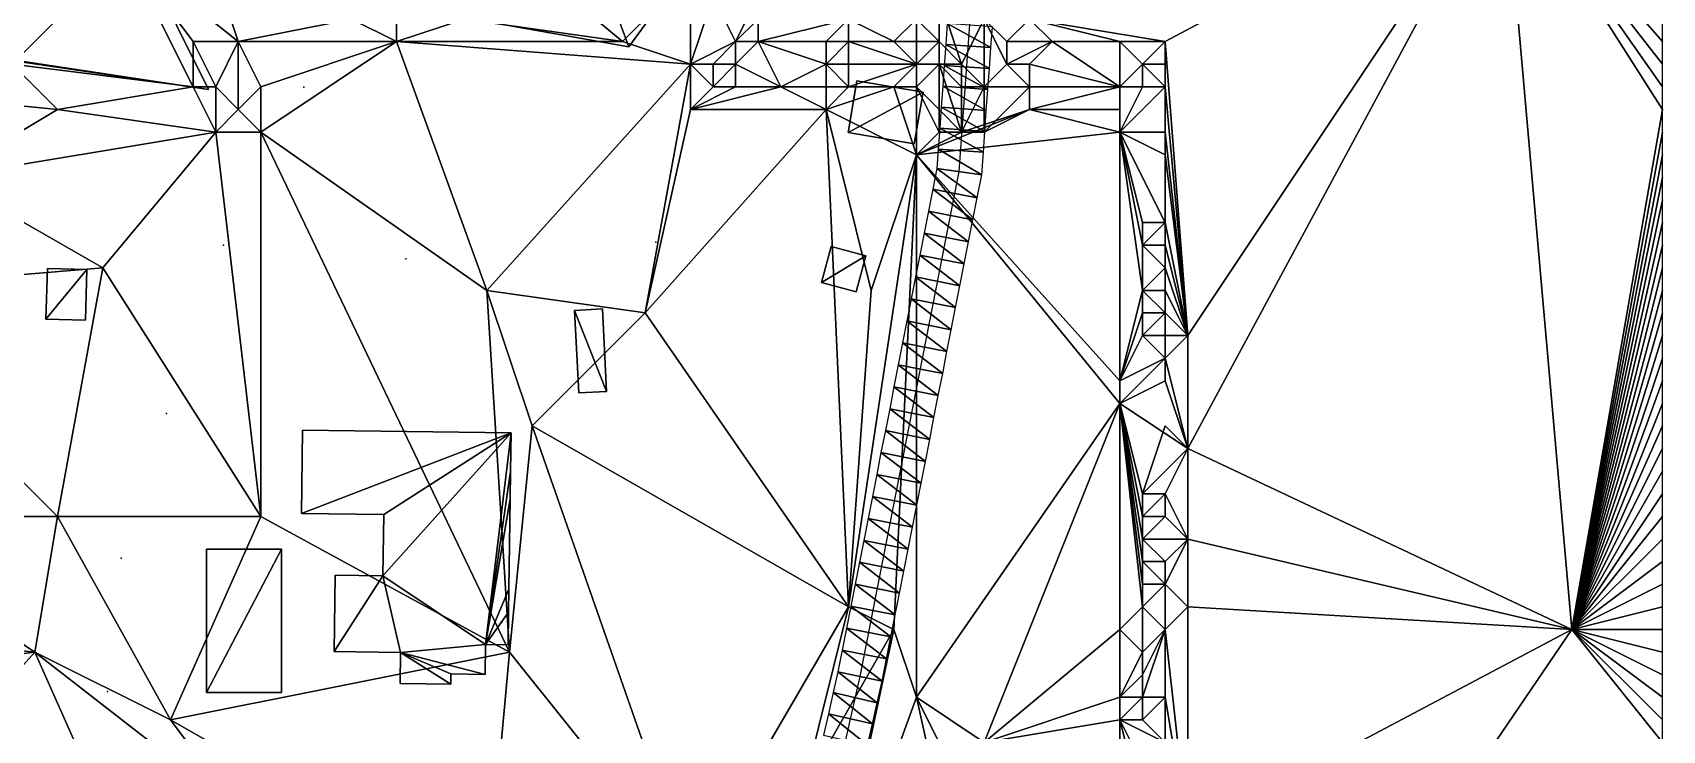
# Model space of a CAD drawing. Header units: metres. Extents: x -1103 to 901, y -902 to 905.
# Drawn here: x 755.8 to 900, y 199.1 to 260.8 of the extents above; entities that cross this region are included whole.
import ezdxf

# ---------------------------------------------------------------- set-up
doc = ezdxf.new("R2010")
doc.units = ezdxf.units.M
for name, color, linetype in [('OSM_BUILDING_FOOTPRINTS', 7, 'CONTINUOUS'), ('OSM_BUILDING_ROOFS', 1, 'CONTINUOUS'), ('OSM_BUILDING_WALLS', 8, 'CONTINUOUS'), ('OSM_ROAD_AXES', 2, 'CONTINUOUS'), ('OSM_ROAD_SURFACE', 9, 'CONTINUOUS'), ('OSM_TERRAIN', 3, 'CONTINUOUS'), ('OSM_TREES', 3, 'CONTINUOUS')]:
    doc.layers.add(name, color=color, linetype=linetype)

msp = doc.modelspace()

# ---------------------------------------------------------------- linework, layer by layer
at = {"layer": 'OSM_BUILDING_FOOTPRINTS'}
for points in [[(689.71, 278.76, 11.27), (694.37, 278.17, 11.27), (694.85, 281.05, 11.27), (753.85, 272.21, 11.27), (755.45, 268.64, 11.27), (765.77, 267.06, 11.27), (771.35, 255.78, 11.27), (728.49, 262.07, 11.27), (728.38, 261.45, 11.27), (715.5, 263.28, 11.27), (715.62, 264.22, 11.27), (694.44, 267.58, 11.27), (689.71, 278.76, 11.27)], [(796.36, 268.02, 11.02), (805.83, 266.87, 11.02), (808.19, 271.65, 11.02), (815.37, 268.88, 11.02), (808.56, 259.53, 11.02), (793.75, 262.16, 11.02), (796.36, 268.02, 11.02)], [(828.73, 256.53, 10.71), (834.58, 255.53, 10.71), (833.8, 250.97, 10.71), (827.95, 251.96, 10.71), (828.73, 256.53, 10.71)], [(826.45, 241.88, 11.46), (829.53, 241.06, 11.46), (828.68, 237.87, 11.46), (825.61, 238.68, 11.46), (826.45, 241.88, 11.46)], [(757.11, 239.92, 13.85), (760.59, 239.83, 13.85), (760.47, 235.36, 13.85), (756.98, 235.45, 13.85), (757.11, 239.92, 13.85)], [(804.12, 228.93, 12.39), (803.73, 236.22, 12.39), (806.21, 236.36, 12.39), (806.59, 229.06, 12.39), (804.12, 228.93, 12.39)], [(779.68, 225.63, 12.98), (798.13, 225.38, 12.98), (798.08, 221.96, 12.98), (798.05, 219.56, 12.98), (797.94, 211.55, 12.98), (797.9, 209.54, 12.98), (797.87, 206.64, 12.98), (795.88, 206.66, 12.98), (795.85, 204.02, 12.98), (792.81, 204.06, 12.98), (792.8, 203.15, 12.98), (788.32, 203.21, 12.98), (788.35, 205.97, 12.98), (782.47, 206.06, 12.98), (782.56, 212.81, 12.98), (786.78, 212.75, 12.98), (786.86, 218.17, 12.98), (779.58, 218.27, 12.98), (779.68, 225.63, 12.98)], [(771.19, 215.1, 13.03), (777.83, 215.1, 13.03), (777.83, 202.41, 13.03), (771.19, 202.41, 13.03), (771.19, 215.1, 13.03)]]:
    msp.add_polyline3d(points, close=True, dxfattribs=at)
at = {"layer": 'OSM_BUILDING_ROOFS'}
for points in [[(805.83, 266.87, 21.02), (808.56, 259.53, 21.02), (815.37, 268.88, 21.02)], [(715.62, 264.22, 21.27), (771.35, 255.78, 21.27), (765.77, 267.06, 21.27)], [(805.83, 266.87, 21.02), (793.75, 262.16, 21.02), (808.56, 259.53, 21.02)], [(715.62, 264.22, 21.27), (728.49, 262.07, 21.27), (771.35, 255.78, 21.27)], [(834.58, 255.53, 20.71), (828.73, 256.53, 20.71), (827.95, 251.96, 20.71)], [(834.58, 255.53, 20.71), (827.95, 251.96, 20.71), (833.8, 250.97, 20.71)], [(829.53, 241.06, 21.46), (826.45, 241.88, 21.46), (825.61, 238.68, 21.46)], [(829.53, 241.06, 21.46), (825.61, 238.68, 21.46), (828.68, 237.87, 21.46)], [(760.59, 239.83, 23.85), (757.11, 239.92, 23.85), (756.98, 235.45, 23.85)], [(760.59, 239.83, 23.85), (756.98, 235.45, 23.85), (760.47, 235.36, 23.85)], [(803.73, 236.22, 22.39), (806.59, 229.06, 22.39), (806.21, 236.36, 22.39)], [(803.73, 236.22, 22.39), (804.12, 228.93, 22.39), (806.59, 229.06, 22.39)], [(798.13, 225.38, 22.98), (779.68, 225.63, 22.98), (779.58, 218.27, 22.98)], [(798.13, 225.38, 22.98), (779.58, 218.27, 22.98), (786.86, 218.17, 22.98)], [(798.13, 225.38, 22.98), (786.86, 218.17, 22.98), (786.78, 212.75, 22.98)], [(795.88, 206.66, 22.98), (798.13, 225.38, 22.98), (786.78, 212.75, 22.98)], [(795.88, 206.66, 22.98), (798.08, 221.96, 22.98), (798.13, 225.38, 22.98)], [(795.88, 206.66, 22.98), (798.05, 219.56, 22.98), (798.08, 221.96, 22.98)], [(795.88, 206.66, 22.98), (797.94, 211.55, 22.98), (798.05, 219.56, 22.98)], [(777.83, 215.1, 23.02), (771.19, 215.1, 23.02), (771.19, 202.41, 23.02)], [(777.83, 215.1, 23.02), (771.19, 202.41, 23.02), (777.83, 202.41, 23.02)], [(786.78, 212.75, 22.98), (782.56, 212.81, 22.98), (782.47, 206.06, 22.98)], [(786.78, 212.75, 22.98), (782.47, 206.06, 22.98), (788.35, 205.97, 22.98)], [(795.88, 206.66, 22.98), (786.78, 212.75, 22.98), (788.35, 205.97, 22.98)], [(795.88, 206.66, 22.98), (797.9, 209.54, 22.98), (797.94, 211.55, 22.98)], [(795.88, 206.66, 22.98), (797.87, 206.64, 22.98), (797.9, 209.54, 22.98)], [(788.35, 205.97, 22.98), (795.85, 204.02, 22.98), (795.88, 206.66, 22.98)], [(788.35, 205.97, 22.98), (788.32, 203.21, 22.98), (792.8, 203.15, 22.98)], [(788.35, 205.97, 22.98), (792.8, 203.15, 22.98), (792.81, 204.06, 22.98)], [(788.35, 205.97, 22.98), (792.81, 204.06, 22.98), (795.85, 204.02, 22.98)]]:
    msp.add_3dface(points, dxfattribs=at)
at = {"layer": 'OSM_BUILDING_WALLS'}
for points in [[(808.56, 259.53, 11.02), (815.37, 268.88, 11.02), (815.37, 268.88, 21.02)], [(808.56, 259.53, 11.02), (815.37, 268.88, 21.02), (808.56, 259.53, 21.02)], [(771.35, 255.78, 11.27), (765.77, 267.06, 11.27), (765.77, 267.06, 21.27)], [(771.35, 255.78, 11.27), (765.77, 267.06, 21.27), (771.35, 255.78, 21.27)], [(728.49, 262.07, 11.27), (771.35, 255.78, 11.27), (771.35, 255.78, 21.27)], [(728.49, 262.07, 11.27), (771.35, 255.78, 21.27), (728.49, 262.07, 21.27)], [(793.75, 262.16, 11.02), (808.56, 259.53, 11.02), (808.56, 259.53, 21.02)], [(793.75, 262.16, 11.02), (808.56, 259.53, 21.02), (793.75, 262.16, 21.02)], [(828.73, 256.53, 10.71), (827.95, 251.96, 10.71), (827.95, 251.96, 20.71)], [(828.73, 256.53, 10.71), (827.95, 251.96, 20.71), (828.73, 256.53, 20.71)], [(834.58, 255.53, 10.71), (828.73, 256.53, 10.71), (828.73, 256.53, 20.71)], [(834.58, 255.53, 10.71), (828.73, 256.53, 20.71), (834.58, 255.53, 20.71)], [(833.8, 250.97, 10.71), (834.58, 255.53, 10.71), (834.58, 255.53, 20.71)], [(833.8, 250.97, 10.71), (834.58, 255.53, 20.71), (833.8, 250.97, 20.71)], [(827.95, 251.96, 10.71), (833.8, 250.97, 10.71), (833.8, 250.97, 20.71)], [(827.95, 251.96, 10.71), (833.8, 250.97, 20.71), (827.95, 251.96, 20.71)], [(826.45, 241.88, 11.46), (825.61, 238.68, 11.46), (825.61, 238.68, 21.46)], [(826.45, 241.88, 11.46), (825.61, 238.68, 21.46), (826.45, 241.88, 21.46)], [(829.53, 241.06, 11.46), (826.45, 241.88, 11.46), (826.45, 241.88, 21.46)], [(829.53, 241.06, 11.46), (826.45, 241.88, 21.46), (829.53, 241.06, 21.46)], [(828.68, 237.87, 11.46), (829.53, 241.06, 11.46), (829.53, 241.06, 21.46)], [(828.68, 237.87, 11.46), (829.53, 241.06, 21.46), (828.68, 237.87, 21.46)], [(757.11, 239.92, 13.85), (756.98, 235.45, 13.85), (756.98, 235.45, 23.85)], [(757.11, 239.92, 13.85), (756.98, 235.45, 23.85), (757.11, 239.92, 23.85)], [(760.59, 239.83, 13.85), (757.11, 239.92, 13.85), (757.11, 239.92, 23.85)], [(760.59, 239.83, 13.85), (757.11, 239.92, 23.85), (760.59, 239.83, 23.85)], [(760.47, 235.36, 13.85), (760.59, 239.83, 13.85), (760.59, 239.83, 23.85)], [(760.47, 235.36, 13.85), (760.59, 239.83, 23.85), (760.47, 235.36, 23.85)], [(825.61, 238.68, 11.46), (828.68, 237.87, 11.46), (828.68, 237.87, 21.46)], [(825.61, 238.68, 11.46), (828.68, 237.87, 21.46), (825.61, 238.68, 21.46)], [(756.98, 235.45, 13.85), (760.47, 235.36, 13.85), (760.47, 235.36, 23.85)], [(756.98, 235.45, 13.85), (760.47, 235.36, 23.85), (756.98, 235.45, 23.85)], [(806.21, 236.36, 12.39), (803.73, 236.22, 12.39), (803.73, 236.22, 22.39)], [(806.21, 236.36, 12.39), (803.73, 236.22, 22.39), (806.21, 236.36, 22.39)], [(803.73, 236.22, 12.39), (804.12, 228.93, 12.39), (804.12, 228.93, 22.39)], [(803.73, 236.22, 12.39), (804.12, 228.93, 22.39), (803.73, 236.22, 22.39)], [(806.59, 229.06, 12.39), (806.21, 236.36, 12.39), (806.21, 236.36, 22.39)], [(806.59, 229.06, 12.39), (806.21, 236.36, 22.39), (806.59, 229.06, 22.39)], [(804.12, 228.93, 12.39), (806.59, 229.06, 12.39), (806.59, 229.06, 22.39)], [(804.12, 228.93, 12.39), (806.59, 229.06, 22.39), (804.12, 228.93, 22.39)], [(779.68, 225.63, 12.98), (779.58, 218.27, 12.98), (779.58, 218.27, 22.98)], [(779.68, 225.63, 12.98), (779.58, 218.27, 22.98), (779.68, 225.63, 22.98)], [(798.13, 225.38, 12.98), (779.68, 225.63, 12.98), (779.68, 225.63, 22.98)], [(798.13, 225.38, 12.98), (779.68, 225.63, 22.98), (798.13, 225.38, 22.98)], [(798.08, 221.96, 12.98), (798.13, 225.38, 12.98), (798.13, 225.38, 22.98)], [(798.08, 221.96, 12.98), (798.13, 225.38, 22.98), (798.08, 221.96, 22.98)], [(798.05, 219.56, 12.98), (798.08, 221.96, 12.98), (798.08, 221.96, 22.98)], [(798.05, 219.56, 12.98), (798.08, 221.96, 22.98), (798.05, 219.56, 22.98)], [(797.94, 211.55, 12.98), (798.05, 219.56, 12.98), (798.05, 219.56, 22.98)], [(797.94, 211.55, 12.98), (798.05, 219.56, 22.98), (797.94, 211.55, 22.98)], [(779.58, 218.27, 12.98), (786.86, 218.17, 12.98), (786.86, 218.17, 22.98)], [(779.58, 218.27, 12.98), (786.86, 218.17, 22.98), (779.58, 218.27, 22.98)], [(786.86, 218.17, 12.98), (786.78, 212.75, 12.98), (786.78, 212.75, 22.98)], [(786.86, 218.17, 12.98), (786.78, 212.75, 22.98), (786.86, 218.17, 22.98)], [(777.83, 215.1, 13.03), (771.19, 215.1, 13.03), (771.19, 215.1, 23.02)], [(777.83, 215.1, 13.03), (771.19, 215.1, 23.02), (777.83, 215.1, 23.02)], [(771.19, 215.1, 13.03), (771.19, 202.41, 13.03), (771.19, 202.41, 23.02)], [(771.19, 215.1, 13.03), (771.19, 202.41, 23.02), (771.19, 215.1, 23.02)], [(777.83, 202.41, 13.03), (777.83, 215.1, 13.03), (777.83, 215.1, 23.02)], [(777.83, 202.41, 13.03), (777.83, 215.1, 23.02), (777.83, 202.41, 23.02)], [(782.56, 212.81, 12.98), (782.47, 206.06, 12.98), (782.47, 206.06, 22.98)], [(782.56, 212.81, 12.98), (782.47, 206.06, 22.98), (782.56, 212.81, 22.98)], [(786.78, 212.75, 12.98), (782.56, 212.81, 12.98), (782.56, 212.81, 22.98)], [(786.78, 212.75, 12.98), (782.56, 212.81, 22.98), (786.78, 212.75, 22.98)], [(797.9, 209.54, 12.98), (797.94, 211.55, 12.98), (797.94, 211.55, 22.98)], [(797.9, 209.54, 12.98), (797.94, 211.55, 22.98), (797.9, 209.54, 22.98)], [(797.87, 206.64, 12.98), (797.9, 209.54, 12.98), (797.9, 209.54, 22.98)], [(797.87, 206.64, 12.98), (797.9, 209.54, 22.98), (797.87, 206.64, 22.98)], [(795.85, 204.02, 12.98), (795.88, 206.66, 12.98), (795.88, 206.66, 22.98)], [(795.85, 204.02, 12.98), (795.88, 206.66, 22.98), (795.85, 204.02, 22.98)], [(795.88, 206.66, 12.98), (797.87, 206.64, 12.98), (797.87, 206.64, 22.98)], [(795.88, 206.66, 12.98), (797.87, 206.64, 22.98), (795.88, 206.66, 22.98)], [(782.47, 206.06, 12.98), (788.35, 205.97, 12.98), (788.35, 205.97, 22.98)], [(782.47, 206.06, 12.98), (788.35, 205.97, 22.98), (782.47, 206.06, 22.98)], [(788.35, 205.97, 12.98), (788.32, 203.21, 12.98), (788.32, 203.21, 22.98)], [(788.35, 205.97, 12.98), (788.32, 203.21, 22.98), (788.35, 205.97, 22.98)], [(792.8, 203.15, 12.98), (792.81, 204.06, 12.98), (792.81, 204.06, 22.98)], [(792.8, 203.15, 12.98), (792.81, 204.06, 22.98), (792.8, 203.15, 22.98)], [(792.81, 204.06, 12.98), (795.85, 204.02, 12.98), (795.85, 204.02, 22.98)], [(792.81, 204.06, 12.98), (795.85, 204.02, 22.98), (792.81, 204.06, 22.98)], [(771.19, 202.41, 13.03), (777.83, 202.41, 13.03), (777.83, 202.41, 23.02)], [(771.19, 202.41, 13.03), (777.83, 202.41, 23.02), (771.19, 202.41, 23.02)], [(788.32, 203.21, 12.98), (792.8, 203.15, 12.98), (792.8, 203.15, 22.98)], [(788.32, 203.21, 12.98), (792.8, 203.15, 22.98), (788.32, 203.21, 22.98)]]:
    msp.add_3dface(points, dxfattribs=at)
at = {"layer": 'OSM_ROAD_AXES'}
msp.add_polyline3d([(810.31, 127.47, 9.3), (821.75, 171.88, 11.73), (829.01, 203.84, 11.84), (837.79, 248.5, 13.58), (839.26, 268.87, 5.55), (836.31, 295.27, 5.2), (827.97, 324.34, 5.37), (822.55, 337.56, 5.49), (806.64, 372.64, 6.1), (771.29, 452.37, 6.32), (762.09, 471.09, 6.11), (712.05, 582.63, 7.54), (669.36, 681.06, 4.8), (618.9, 797.04, 3.15)], dxfattribs=at)
at = {"layer": 'OSM_ROAD_SURFACE'}
for points in [[(840.58, 259.47, 8.92), (836.73, 261.61, 7.5), (836.6, 259.75, 8.44)], [(840.58, 259.47, 8.92), (840.72, 261.32, 7.36), (836.73, 261.61, 7.5)], [(840.45, 257.62, 10.05), (836.6, 259.75, 8.44), (836.46, 257.9, 10.11)], [(840.45, 257.62, 10.05), (840.58, 259.47, 8.92), (836.6, 259.75, 8.44)], [(840.32, 255.76, 11.39), (836.46, 257.9, 10.11), (836.33, 256.05, 11.2)], [(840.32, 255.76, 11.39), (840.45, 257.62, 10.05), (836.46, 257.9, 10.11)], [(840.18, 253.91, 12.29), (836.33, 256.05, 11.2), (836.19, 254.2, 12.3)], [(840.18, 253.91, 12.29), (840.32, 255.76, 11.39), (836.33, 256.05, 11.2)], [(840.05, 252.06, 13.81), (836.19, 254.2, 12.3), (836.06, 252.35, 13.13)], [(840.05, 252.06, 13.81), (840.18, 253.91, 12.29), (836.19, 254.2, 12.3)], [(839.92, 250.21, 13.71), (836.06, 252.35, 13.13), (835.93, 250.5, 13.73)], [(839.92, 250.21, 13.71), (840.05, 252.06, 13.81), (836.06, 252.35, 13.13)], [(839.77, 248.23, 13.61), (835.93, 250.5, 13.73), (835.81, 248.77, 13.64)], [(839.77, 248.23, 13.61), (839.92, 250.21, 13.71), (835.93, 250.5, 13.73)], [(839.37, 246.17, 13.5), (835.81, 248.77, 13.64), (835.44, 246.94, 13.55)], [(839.37, 246.17, 13.5), (839.77, 248.23, 13.61), (835.81, 248.77, 13.64)], [(838.99, 244.23, 13.4), (835.44, 246.94, 13.55), (835.06, 245, 13.45)], [(838.99, 244.23, 13.4), (839.37, 246.17, 13.5), (835.44, 246.94, 13.55)], [(838.61, 242.29, 13.3), (835.06, 245, 13.45), (834.68, 243.06, 13.35)], [(838.61, 242.29, 13.3), (838.99, 244.23, 13.4), (835.06, 245, 13.45)], [(838.22, 240.35, 13.2), (834.68, 243.06, 13.35), (834.3, 241.12, 13.25)], [(838.22, 240.35, 13.2), (838.61, 242.29, 13.3), (834.68, 243.06, 13.35)], [(837.84, 238.41, 13.1), (834.3, 241.12, 13.25), (833.92, 239.18, 13.16)], [(837.84, 238.41, 13.1), (838.22, 240.35, 13.2), (834.3, 241.12, 13.25)], [(837.46, 236.47, 13), (833.92, 239.18, 13.16), (833.53, 237.24, 13.12)], [(837.46, 236.47, 13), (837.84, 238.41, 13.1), (833.92, 239.18, 13.16)], [(837.08, 234.52, 12.9), (833.53, 237.24, 13.12), (833.15, 235.29, 13.05)], [(837.08, 234.52, 12.9), (837.46, 236.47, 13), (833.53, 237.24, 13.12)], [(836.7, 232.58, 12.8), (833.15, 235.29, 13.05), (832.77, 233.35, 12.96)], [(836.7, 232.58, 12.8), (837.08, 234.52, 12.9), (833.15, 235.29, 13.05)], [(836.32, 230.64, 12.7), (832.77, 233.35, 12.96), (832.39, 231.41, 12.87)], [(836.32, 230.64, 12.7), (836.7, 232.58, 12.8), (832.77, 233.35, 12.96)], [(835.93, 228.7, 12.6), (832.39, 231.41, 12.87), (832.01, 229.47, 12.78)], [(835.93, 228.7, 12.6), (836.32, 230.64, 12.7), (832.39, 231.41, 12.87)], [(835.55, 226.76, 12.5), (832.01, 229.47, 12.78), (831.63, 227.53, 12.7)], [(835.55, 226.76, 12.5), (835.93, 228.7, 12.6), (832.01, 229.47, 12.78)], [(835.17, 224.81, 12.4), (831.63, 227.53, 12.7), (831.25, 225.59, 12.61)], [(835.17, 224.81, 12.4), (835.55, 226.76, 12.5), (831.63, 227.53, 12.7)], [(834.79, 222.87, 12.3), (831.25, 225.59, 12.61), (830.86, 223.65, 12.52)], [(834.79, 222.87, 12.3), (835.17, 224.81, 12.4), (831.25, 225.59, 12.61)], [(834.41, 220.93, 12.21), (830.86, 223.65, 12.52), (830.48, 221.7, 12.43)], [(834.41, 220.93, 12.21), (834.79, 222.87, 12.3), (830.86, 223.65, 12.52)], [(834.02, 218.99, 12.11), (830.48, 221.7, 12.43), (830.1, 219.76, 12.34)], [(834.02, 218.99, 12.11), (834.41, 220.93, 12.21), (830.48, 221.7, 12.43)], [(833.64, 217.05, 12.06), (830.1, 219.76, 12.34), (829.72, 217.82, 12.25)], [(833.64, 217.05, 12.06), (834.02, 218.99, 12.11), (830.1, 219.76, 12.34)], [(833.26, 215.11, 12.02), (829.72, 217.82, 12.25), (829.34, 215.88, 12.16)], [(833.26, 215.11, 12.02), (833.64, 217.05, 12.06), (829.72, 217.82, 12.25)], [(832.88, 213.17, 11.97), (829.34, 215.88, 12.16), (828.96, 213.94, 12.07)], [(832.88, 213.17, 11.97), (833.26, 215.11, 12.02), (829.34, 215.88, 12.16)], [(832.5, 211.22, 11.93), (828.96, 213.94, 12.07), (828.57, 212, 11.98)], [(832.5, 211.22, 11.93), (832.88, 213.17, 11.97), (828.96, 213.94, 12.07)], [(832.12, 209.28, 11.88), (828.57, 212, 11.98), (828.19, 210.05, 11.89)], [(832.12, 209.28, 11.88), (832.5, 211.22, 11.93), (828.57, 212, 11.98)], [(831.74, 207.34, 11.84), (828.19, 210.05, 11.89), (827.81, 208.11, 11.9)], [(831.74, 207.34, 11.84), (832.12, 209.28, 11.88), (828.19, 210.05, 11.89)], [(831.35, 205.4, 11.85), (827.81, 208.11, 11.9), (827.43, 206.17, 11.91)], [(831.35, 205.4, 11.85), (831.74, 207.34, 11.84), (827.81, 208.11, 11.9)], [(830.97, 203.43, 11.86), (827.43, 206.17, 11.91), (827.05, 204.26, 11.92)], [(830.97, 203.43, 11.86), (831.35, 205.4, 11.85), (827.43, 206.17, 11.91)], [(830.53, 201.52, 11.87), (827.05, 204.26, 11.92), (826.63, 202.41, 11.93)], [(830.53, 201.52, 11.87), (830.97, 203.43, 11.86), (827.05, 204.26, 11.92)], [(830.11, 199.64, 11.88), (826.63, 202.41, 11.93), (826.21, 200.53, 11.94)], [(830.11, 199.64, 11.88), (830.53, 201.52, 11.87), (826.63, 202.41, 11.93)], [(829.68, 197.76, 11.89), (826.21, 200.53, 11.94), (825.78, 198.65, 11.95)], [(829.68, 197.76, 11.89), (830.11, 199.64, 11.88), (826.21, 200.53, 11.94)]]:
    msp.add_3dface(points, dxfattribs=at)
at = {"layer": 'OSM_TERRAIN'}
for points in [[(856, 260, 4.68), (886, 276, 2.95), (844, 262, 5.09)], [(856, 260, 4.68), (858, 234, 4.56), (886, 276, 2.95)], [(892, 208, 3.17), (886, 276, 2.95), (858, 224, 4.6)], [(858, 234, 4.56), (858, 224, 4.6), (886, 276, 2.95)], [(892, 208, 3.17), (900, 254, 2.53), (886, 276, 2.95)], [(900, 254, 2.53), (900, 256, 2.52), (886, 276, 2.95)], [(900, 256, 2.52), (900, 258, 2.5), (886, 276, 2.95)], [(886, 276, 2.95), (900, 258, 2.5), (900, 260, 2.49)], [(900, 260, 2.49), (900, 262, 2.47), (886, 276, 2.95)], [(754, 258, 13.63), (764, 268, 13.54), (744, 272, 13.52)], [(784, 262, 13.38), (788, 260, 14.13), (788, 272, 13.02)], [(788, 260, 14.13), (794, 262, 13.49), (788, 272, 13.02)], [(794, 262, 13.49), (808, 260, 13.48), (796, 270, 13.37)], [(808, 260, 13.48), (814, 266, 13.48), (796, 270, 13.37)], [(770, 256, 13.52), (764, 268, 13.54), (754, 258, 13.63)], [(770, 256, 13.52), (770, 260, 13.69), (764, 268, 13.54)], [(764, 268, 13.54), (770, 260, 13.69), (774, 260, 14.5)], [(774, 260, 14.5), (772, 266, 13.26), (764, 268, 13.54)], [(774, 260, 14.5), (784, 262, 13.38), (772, 266, 13.26)], [(814, 258, 13.91), (814, 266, 13.48), (808, 260, 13.48)], [(814, 258, 13.91), (816, 264, 11.64), (814, 266, 13.48)], [(814, 258, 13.91), (818, 260, 8.8), (816, 264, 11.64)], [(818, 260, 8.8), (820, 264, 6.36), (816, 264, 11.64)], [(818, 260, 8.8), (820, 262, 6.37), (820, 264, 6.36)], [(836, 260, 8.04), (838, 258, 9.84), (836, 264, 5.9)], [(836, 260, 8.04), (836, 264, 5.9), (836, 262, 6.78)], [(838, 258, 9.84), (840, 262, 7.42), (836, 264, 5.9)], [(774, 260, 14.5), (788, 260, 14.13), (784, 262, 13.38)], [(788, 260, 14.13), (808, 260, 13.48), (794, 262, 13.49)], [(820, 260, 7.01), (820, 262, 6.37), (818, 260, 8.8)], [(820, 260, 7.01), (826, 260, 6.71), (828, 262, 5.94)], [(820, 260, 7.01), (828, 262, 5.94), (820, 262, 6.37)], [(826, 260, 6.71), (828, 260, 7.41), (828, 262, 5.94)], [(828, 260, 7.41), (832, 260, 6.47), (828, 262, 5.94)], [(832, 260, 6.47), (834, 262, 5.76), (828, 262, 5.94)], [(832, 260, 6.47), (834, 260, 6.62), (834, 262, 5.76)], [(834, 260, 6.62), (836, 260, 8.04), (834, 262, 5.76)], [(836, 260, 8.04), (836, 262, 6.78), (834, 262, 5.76)], [(838, 258, 9.84), (840, 256, 11.03), (840, 262, 7.42)], [(840, 256, 11.03), (842, 258, 9.58), (840, 262, 7.42)], [(842, 258, 9.58), (842, 260, 7.17), (840, 262, 7.42)], [(840, 262, 7.42), (842, 260, 7.17), (844, 262, 5.09)], [(842, 260, 7.17), (846, 260, 5.74), (844, 262, 5.09)], [(846, 260, 5.74), (852, 260, 5.46), (844, 262, 5.09)], [(852, 260, 5.46), (856, 260, 4.68), (844, 262, 5.09)], [(772, 256, 13.77), (770, 260, 13.69), (770, 256, 13.52)], [(772, 256, 13.77), (774, 260, 14.5), (770, 260, 13.69)], [(774, 254, 14.72), (774, 260, 14.5), (772, 256, 13.77)], [(774, 254, 14.72), (776, 256, 14.97), (774, 260, 14.5)], [(776, 256, 14.97), (788, 260, 14.13), (774, 260, 14.5)], [(796, 238, 14.94), (788, 260, 14.13), (776, 252, 15.03)], [(776, 252, 15.03), (788, 260, 14.13), (776, 256, 14.97)], [(796, 238, 14.94), (814, 258, 13.91), (788, 260, 14.13)], [(814, 258, 13.91), (808, 260, 13.48), (788, 260, 14.13)], [(814, 258, 13.91), (816, 258, 12.74), (818, 260, 8.8)], [(816, 258, 12.74), (818, 258, 11.2), (818, 260, 8.8)], [(822, 256, 13.45), (820, 260, 7.01), (818, 258, 11.2)], [(818, 258, 11.2), (820, 260, 7.01), (818, 260, 8.8)], [(822, 256, 13.45), (826, 258, 10.88), (820, 260, 7.01)], [(820, 260, 7.01), (826, 258, 10.88), (826, 260, 6.71)], [(826, 258, 10.88), (828, 258, 12.2), (828, 260, 7.41)], [(826, 258, 10.88), (828, 260, 7.41), (826, 260, 6.71)], [(828, 258, 12.2), (834, 258, 11.18), (828, 260, 7.41)], [(834, 258, 11.18), (832, 260, 6.47), (828, 260, 7.41)], [(834, 258, 11.18), (834, 260, 6.62), (832, 260, 6.47)], [(834, 258, 11.18), (836, 258, 9.98), (836, 260, 8.04)], [(834, 258, 11.18), (836, 260, 8.04), (834, 260, 6.62)], [(836, 258, 9.98), (838, 258, 9.84), (836, 260, 8.04)], [(842, 258, 9.58), (844, 258, 9.59), (846, 260, 5.74)], [(842, 258, 9.58), (846, 260, 5.74), (842, 260, 7.17)], [(844, 258, 9.59), (852, 256, 13.31), (846, 260, 5.74)], [(852, 256, 13.31), (852, 260, 5.46), (846, 260, 5.74)], [(852, 256, 13.31), (854, 258, 7.75), (852, 260, 5.46)], [(854, 258, 7.75), (856, 260, 4.68), (852, 260, 5.46)], [(854, 258, 7.75), (856, 258, 5.67), (856, 260, 4.68)], [(856, 256, 6.66), (858, 234, 4.56), (856, 260, 4.68)], [(856, 256, 6.66), (856, 260, 4.68), (856, 258, 5.67)], [(738, 256, 15.16), (758, 254, 15.02), (754, 258, 13.63)], [(758, 254, 15.02), (770, 256, 13.52), (754, 258, 13.63)], [(810, 236, 14.26), (814, 258, 13.91), (796, 238, 14.94)], [(810, 236, 14.26), (814, 254, 14.02), (814, 258, 13.91)], [(814, 254, 14.02), (816, 256, 13.82), (814, 258, 13.91)], [(816, 256, 13.82), (816, 258, 12.74), (814, 258, 13.91)], [(816, 256, 13.82), (818, 256, 13.61), (818, 258, 11.2)], [(816, 256, 13.82), (818, 258, 11.2), (816, 258, 12.74)], [(818, 256, 13.61), (822, 256, 13.45), (818, 258, 11.2)], [(822, 256, 13.45), (826, 256, 13.53), (826, 258, 10.88)], [(826, 256, 13.53), (828, 256, 13.67), (826, 258, 10.88)], [(828, 256, 13.67), (828, 258, 12.2), (826, 258, 10.88)], [(828, 256, 13.67), (832, 256, 13.72), (834, 258, 11.18)], [(828, 256, 13.67), (834, 258, 11.18), (828, 258, 12.2)], [(832, 256, 13.72), (834, 256, 13.11), (834, 258, 11.18)], [(834, 256, 13.11), (836, 254, 12.37), (836, 258, 9.98)], [(834, 256, 13.11), (836, 258, 9.98), (834, 258, 11.18)], [(836, 254, 12.37), (838, 252, 13.58), (836, 258, 9.98)], [(838, 252, 13.58), (838, 256, 12.17), (836, 258, 9.98)], [(836, 258, 9.98), (838, 256, 12.17), (838, 258, 9.84)], [(838, 256, 12.17), (840, 256, 11.03), (838, 258, 9.84)], [(840, 256, 11.03), (844, 256, 13.34), (842, 258, 9.58)], [(844, 256, 13.34), (844, 258, 9.59), (842, 258, 9.58)], [(844, 256, 13.34), (852, 256, 13.31), (844, 258, 9.59)], [(852, 256, 13.31), (854, 256, 10.38), (854, 258, 7.75)], [(854, 256, 10.38), (856, 256, 6.66), (854, 258, 7.75)], [(856, 256, 6.66), (856, 258, 5.67), (854, 258, 7.75)], [(748, 248, 15.41), (758, 254, 15.02), (738, 256, 15.16)], [(772, 252, 15.01), (770, 256, 13.52), (758, 254, 15.02)], [(772, 252, 15.01), (772, 256, 13.77), (770, 256, 13.52)], [(772, 252, 15.01), (774, 254, 14.72), (772, 256, 13.77)], [(776, 252, 15.03), (776, 256, 14.97), (774, 254, 14.72)], [(814, 254, 14.02), (818, 256, 13.61), (816, 256, 13.82)], [(814, 254, 14.02), (822, 256, 13.45), (818, 256, 13.61)], [(814, 254, 14.02), (826, 254, 13.84), (822, 256, 13.45)], [(826, 254, 13.84), (826, 256, 13.53), (822, 256, 13.45)], [(826, 254, 13.84), (834, 250, 13.66), (832, 256, 13.72)], [(826, 254, 13.84), (832, 256, 13.72), (828, 256, 13.67)], [(826, 254, 13.84), (828, 256, 13.67), (826, 256, 13.53)], [(832, 256, 13.72), (834, 250, 13.66), (834, 256, 13.11)], [(834, 250, 13.66), (836, 252, 13.22), (834, 256, 13.11)], [(836, 252, 13.22), (836, 254, 12.37), (834, 256, 13.11)], [(838, 252, 13.58), (840, 252, 13.14), (840, 256, 11.03)], [(838, 252, 13.58), (840, 256, 11.03), (838, 256, 12.17)], [(840, 252, 13.14), (844, 256, 13.34), (840, 256, 11.03)], [(840, 252, 13.14), (844, 254, 13.86), (844, 256, 13.34)], [(844, 254, 13.86), (852, 256, 13.31), (844, 256, 13.34)], [(844, 254, 13.86), (852, 254, 13.86), (852, 256, 13.31)], [(856, 252, 6.79), (856, 256, 6.66), (852, 252, 13.75)], [(852, 254, 13.86), (852, 252, 13.75), (852, 256, 13.31)], [(852, 252, 13.75), (854, 256, 10.38), (852, 256, 13.31)], [(852, 252, 13.75), (856, 256, 6.66), (854, 256, 10.38)], [(856, 252, 6.79), (858, 234, 4.56), (856, 256, 6.66)], [(772, 252, 15.01), (758, 254, 15.02), (748, 248, 15.41)], [(772, 252, 15.01), (776, 252, 15.03), (774, 254, 14.72)], [(828, 210, 11.84), (826, 254, 13.84), (810, 236, 14.26)], [(810, 236, 14.26), (826, 254, 13.84), (814, 254, 14.02)], [(828, 210, 11.84), (830, 238, 13.42), (826, 254, 13.84)], [(830, 238, 13.42), (834, 250, 13.66), (826, 254, 13.84)], [(834, 250, 13.66), (844, 254, 13.86), (838, 252, 13.58)], [(844, 254, 13.86), (834, 250, 13.66), (852, 252, 13.75)], [(836, 252, 13.22), (838, 252, 13.58), (836, 254, 12.37)], [(838, 252, 13.58), (844, 254, 13.86), (840, 252, 13.14)], [(852, 252, 13.75), (852, 254, 13.86), (844, 254, 13.86)], [(892, 208, 3.17), (900, 252, 2.55), (900, 254, 2.53)], [(762, 240, 15.82), (772, 252, 15.01), (748, 248, 15.41)], [(776, 218, 15.07), (772, 252, 15.01), (762, 240, 15.82)], [(776, 218, 15.07), (776, 252, 15.03), (772, 252, 15.01)], [(776, 218, 15.07), (798, 206, 14.97), (776, 252, 15.03)], [(798, 206, 14.97), (796, 238, 14.94), (776, 252, 15.03)], [(834, 250, 13.66), (852, 230, 12.59), (852, 252, 13.75)], [(834, 250, 13.66), (838, 252, 13.58), (836, 252, 13.22)], [(852, 230, 12.59), (854, 238, 10.22), (852, 252, 13.75)], [(852, 252, 13.75), (854, 238, 10.22), (854, 242, 10.35)], [(854, 242, 10.35), (854, 244, 10.42), (852, 252, 13.75)], [(854, 244, 10.42), (856, 244, 6.72), (852, 252, 13.75)], [(856, 244, 6.72), (856, 250, 6.77), (852, 252, 13.75)], [(852, 252, 13.75), (856, 250, 6.77), (856, 252, 6.79)], [(856, 250, 6.77), (858, 234, 4.56), (856, 252, 6.79)], [(900, 250, 2.56), (900, 252, 2.55), (892, 208, 3.17)], [(832, 208, 11.79), (834, 250, 13.66), (828, 210, 11.84)], [(830, 238, 13.42), (828, 210, 11.84), (834, 250, 13.66)], [(832, 208, 11.79), (834, 202, 11.18), (834, 250, 13.66)], [(834, 202, 11.18), (852, 228, 12.48), (834, 250, 13.66)], [(852, 228, 12.48), (852, 230, 12.59), (834, 250, 13.66)], [(856, 244, 6.72), (858, 234, 4.56), (856, 250, 6.77)], [(892, 208, 3.17), (900, 248, 2.58), (900, 250, 2.56)], [(738, 238, 15.85), (762, 240, 15.82), (748, 248, 15.41)], [(892, 208, 3.17), (900, 246, 2.59), (900, 248, 2.58)], [(900, 244, 2.6), (900, 246, 2.59), (892, 208, 3.17)], [(854, 242, 10.35), (856, 242, 6.7), (856, 244, 6.72)], [(854, 242, 10.35), (856, 244, 6.72), (854, 244, 10.42)], [(856, 242, 6.7), (858, 234, 4.56), (856, 244, 6.72)], [(900, 242, 2.62), (900, 244, 2.6), (892, 208, 3.17)], [(854, 238, 10.22), (856, 240, 6.68), (854, 242, 10.35)], [(856, 240, 6.68), (856, 242, 6.7), (854, 242, 10.35)], [(856, 240, 6.68), (858, 234, 4.56), (856, 242, 6.7)], [(900, 240, 2.63), (900, 242, 2.62), (892, 208, 3.17)], [(758, 218, 15.93), (762, 240, 15.82), (738, 238, 15.85)], [(758, 218, 15.93), (776, 218, 15.07), (762, 240, 15.82)], [(854, 238, 10.22), (856, 238, 6.67), (856, 240, 6.68)], [(856, 238, 6.67), (858, 234, 4.56), (856, 240, 6.68)], [(892, 208, 3.17), (900, 238, 2.64), (900, 240, 2.63)], [(738, 218, 15.81), (758, 218, 15.93), (738, 238, 15.85)], [(798, 206, 14.97), (800, 226, 14.87), (796, 238, 14.94)], [(796, 238, 14.94), (800, 226, 14.87), (810, 236, 14.26)], [(852, 230, 12.59), (854, 236, 10.15), (854, 238, 10.22)], [(854, 236, 10.15), (856, 236, 6.65), (854, 238, 10.22)], [(856, 236, 6.65), (856, 238, 6.67), (854, 238, 10.22)], [(856, 236, 6.65), (858, 234, 4.56), (856, 238, 6.67)], [(892, 208, 3.17), (900, 236, 2.66), (900, 238, 2.64)], [(800, 226, 14.87), (828, 210, 11.84), (810, 236, 14.26)], [(854, 234, 10.09), (854, 236, 10.15), (852, 230, 12.59)], [(854, 234, 10.09), (856, 234, 6.63), (856, 236, 6.65)], [(854, 234, 10.09), (856, 236, 6.65), (854, 236, 10.15)], [(856, 234, 6.63), (858, 234, 4.56), (856, 236, 6.65)], [(900, 234, 2.67), (900, 236, 2.66), (892, 208, 3.17)], [(852, 230, 12.59), (856, 232, 6.61), (854, 234, 10.09)], [(856, 232, 6.61), (856, 234, 6.63), (854, 234, 10.09)], [(858, 224, 4.6), (858, 234, 4.56), (856, 232, 6.61)], [(856, 232, 6.61), (858, 234, 4.56), (856, 234, 6.63)], [(892, 208, 3.17), (900, 232, 2.68), (900, 234, 2.67)], [(852, 228, 12.48), (856, 232, 6.61), (852, 230, 12.59)], [(852, 228, 12.48), (856, 230, 6.59), (856, 232, 6.61)], [(856, 230, 6.59), (858, 224, 4.6), (856, 232, 6.61)], [(900, 230, 2.7), (900, 232, 2.68), (892, 208, 3.17)], [(858, 224, 4.6), (856, 230, 6.59), (852, 228, 12.48)], [(892, 208, 3.17), (900, 228, 2.71), (900, 230, 2.7)], [(840, 198, 10.92), (852, 228, 12.48), (834, 202, 11.18)], [(840, 198, 10.92), (852, 208, 11.92), (852, 228, 12.48)], [(852, 208, 11.92), (854, 210, 9.55), (852, 228, 12.48)], [(854, 210, 9.55), (854, 212, 9.56), (852, 228, 12.48)], [(852, 228, 12.48), (854, 212, 9.56), (854, 214, 9.56)], [(854, 214, 9.56), (854, 216, 9.57), (852, 228, 12.48)], [(852, 228, 12.48), (854, 216, 9.57), (854, 218, 9.57)], [(854, 218, 9.57), (854, 220, 9.63), (852, 228, 12.48)], [(854, 220, 9.63), (858, 224, 4.6), (852, 228, 12.48)], [(892, 208, 3.17), (900, 226, 2.72), (900, 228, 2.71)], [(798, 206, 14.97), (814, 186, 13.11), (800, 226, 14.87)], [(800, 226, 14.87), (814, 186, 13.11), (828, 210, 11.84)], [(854, 220, 9.63), (858, 224, 4.6), (856, 226, 6.55)], [(854, 220, 9.63), (856, 226, 6.55), (858, 224, 4.6)], [(900, 224, 2.73), (900, 226, 2.72), (892, 208, 3.17)], [(856, 220, 6.5), (858, 224, 4.6), (854, 220, 9.63)], [(858, 216, 4.63), (858, 224, 4.6), (856, 220, 6.5)], [(858, 216, 4.63), (892, 208, 3.17), (858, 224, 4.6)], [(900, 222, 2.74), (900, 224, 2.73), (892, 208, 3.17)], [(892, 208, 3.17), (900, 220, 2.75), (900, 222, 2.74)], [(854, 218, 9.57), (856, 218, 6.48), (856, 220, 6.5)], [(854, 218, 9.57), (856, 220, 6.5), (854, 220, 9.63)], [(856, 218, 6.48), (858, 216, 4.63), (856, 220, 6.5)], [(892, 208, 3.17), (900, 218, 2.76), (900, 220, 2.75)], [(718, 210, 14.27), (756, 206, 15.04), (738, 218, 15.81)], [(756, 206, 15.04), (758, 218, 15.93), (738, 218, 15.81)], [(768, 200, 14.75), (758, 218, 15.93), (756, 206, 15.04)], [(768, 200, 14.75), (776, 218, 15.07), (758, 218, 15.93)], [(776, 218, 15.07), (768, 200, 14.75), (798, 206, 14.97)], [(854, 216, 9.57), (856, 218, 6.48), (854, 218, 9.57)], [(854, 216, 9.57), (858, 216, 4.63), (856, 218, 6.48)], [(900, 216, 2.78), (900, 218, 2.76), (892, 208, 3.17)], [(854, 214, 9.56), (856, 214, 6.49), (854, 216, 9.57)], [(856, 214, 6.49), (858, 216, 4.63), (854, 216, 9.57)], [(858, 210, 4.66), (858, 216, 4.63), (856, 212, 6.49)], [(856, 212, 6.49), (858, 216, 4.63), (856, 214, 6.49)], [(858, 210, 4.66), (892, 208, 3.17), (858, 216, 4.63)], [(892, 208, 3.17), (900, 214, 2.79), (900, 216, 2.78)], [(854, 212, 9.56), (856, 212, 6.49), (854, 214, 9.56)], [(856, 212, 6.49), (856, 214, 6.49), (854, 214, 9.56)], [(900, 212, 2.81), (900, 214, 2.79), (892, 208, 3.17)], [(856, 208, 6.5), (856, 212, 6.49), (854, 210, 9.55)], [(854, 210, 9.55), (856, 212, 6.49), (854, 212, 9.56)], [(856, 208, 6.5), (858, 210, 4.66), (856, 212, 6.49)], [(900, 210, 2.83), (900, 212, 2.81), (892, 208, 3.17)], [(740, 204, 14.17), (756, 206, 15.04), (718, 210, 14.27)], [(814, 186, 13.11), (824, 194, 11.94), (828, 210, 11.84)], [(824, 194, 11.94), (832, 208, 11.79), (828, 210, 11.84)], [(854, 206, 9.54), (854, 210, 9.55), (852, 208, 11.92)], [(854, 206, 9.54), (856, 208, 6.5), (854, 210, 9.55)], [(856, 208, 6.5), (858, 190, 4.68), (858, 210, 4.66)], [(858, 190, 4.68), (892, 208, 3.17), (858, 210, 4.66)], [(892, 208, 3.17), (900, 208, 2.85), (900, 210, 2.83)], [(824, 194, 11.94), (826, 180, 11.94), (832, 208, 11.79)], [(834, 202, 11.18), (832, 208, 11.79), (826, 180, 11.94)], [(852, 202, 11.55), (852, 208, 11.92), (840, 198, 10.92)], [(852, 202, 11.55), (854, 206, 9.54), (852, 208, 11.92)], [(854, 202, 9.3), (856, 202, 6.41), (856, 208, 6.5)], [(854, 202, 9.3), (856, 208, 6.5), (854, 204, 9.54)], [(854, 204, 9.54), (856, 208, 6.5), (854, 206, 9.54)], [(856, 202, 6.41), (858, 190, 4.68), (856, 208, 6.5)], [(858, 158, 4.59), (900, 198, 2.89), (892, 208, 3.17)], [(858, 158, 4.59), (892, 208, 3.17), (858, 190, 4.68)], [(900, 198, 2.89), (900, 200, 2.88), (892, 208, 3.17)], [(900, 200, 2.88), (900, 202, 2.88), (892, 208, 3.17)], [(892, 208, 3.17), (900, 202, 2.88), (900, 204, 2.87)], [(900, 204, 2.87), (900, 206, 2.86), (892, 208, 3.17)], [(892, 208, 3.17), (900, 206, 2.86), (900, 208, 2.85)], [(720, 166, 11.13), (764, 188, 14.08), (756, 206, 15.04)], [(720, 166, 11.13), (756, 206, 15.04), (740, 204, 14.17)], [(764, 188, 14.08), (774, 192, 14.59), (756, 206, 15.04)], [(774, 192, 14.59), (768, 200, 14.75), (756, 206, 15.04)], [(768, 200, 14.75), (796, 184, 13.94), (798, 206, 14.97)], [(796, 184, 13.94), (814, 186, 13.11), (798, 206, 14.97)], [(852, 202, 11.55), (854, 204, 9.54), (854, 206, 9.54)], [(854, 202, 9.3), (854, 204, 9.54), (852, 202, 11.55)], [(826, 180, 11.94), (838, 184, 10.34), (834, 202, 11.18)], [(838, 184, 10.34), (840, 190, 10.36), (834, 202, 11.18)], [(840, 190, 10.36), (840, 198, 10.92), (834, 202, 11.18)], [(852, 200, 11.17), (852, 202, 11.55), (840, 198, 10.92)], [(852, 200, 11.17), (854, 200, 9.04), (854, 202, 9.3)], [(852, 200, 11.17), (854, 202, 9.3), (852, 202, 11.55)], [(856, 198, 6.21), (856, 202, 6.41), (854, 200, 9.04)], [(854, 200, 9.04), (856, 202, 6.41), (854, 202, 9.3)], [(856, 198, 6.21), (858, 190, 4.68), (856, 202, 6.41)], [(796, 184, 13.94), (768, 200, 14.75), (774, 192, 14.59)], [(852, 194, 9.79), (852, 200, 11.17), (840, 198, 10.92)], [(852, 194, 9.79), (854, 192, 7.77), (852, 200, 11.17)], [(854, 192, 7.77), (854, 196, 8.42), (852, 200, 11.17)], [(852, 200, 11.17), (854, 196, 8.42), (856, 198, 6.21)], [(856, 198, 6.21), (854, 200, 9.04), (852, 200, 11.17)]]:
    msp.add_3dface(points, dxfattribs=at)
at = {"layer": 'OSM_TREES'}
for p in [(779.79, 255.98, 14.72), (810.93, 242.27, 14.17), (772.68, 241.99, 15.06), (788.83, 240.8, 14.97), (767.64, 227.11, 15.5), (763.63, 214.3, 15.52), (762.44, 202.52, 14.88)]:
    msp.add_point(p, dxfattribs=at)

doc.saveas('drawing.dxf')
